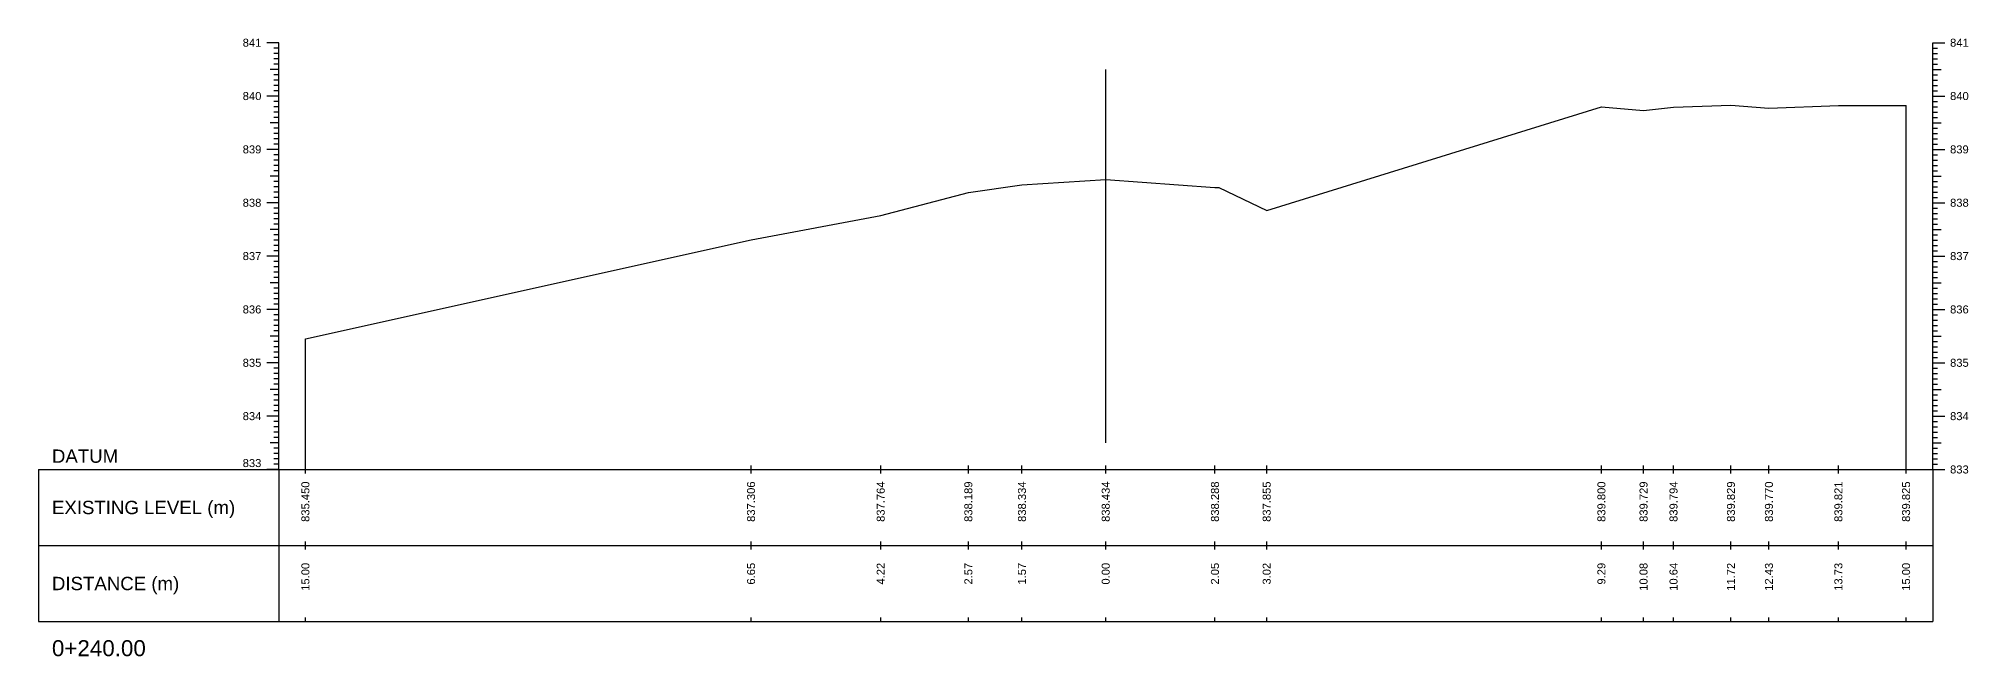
# Model space of a CAD drawing. Header units: millimetres. Extents: x 2757 to 35141, y 547 to 28513.
# Drawn here: x 30929.4 to 31291, y 27250.7 to 27366.6 of the extents above; entities that cross this region are included whole.
import ezdxf
from ezdxf.enums import TextEntityAlignment as Align

# ---------------------------------------------------------------- set-up
doc = ezdxf.new("R2010")
doc.units = ezdxf.units.MM
for name, color, linetype in [('CL', 4, 'Continuous'), ('CS_Drawing', 7, 'Continuous'), ('GL', 3, 'Continuous')]:
    doc.layers.add(name, color=color, linetype=linetype)
doc.styles.get("Standard").update_dxf_attribs({"font": 'arial.ttf'})

msp = doc.modelspace()

# ---------------------------------------------------------------- linework, layer by layer
at = {"layer": 'CL', "ltscale": 10}
msp.add_line((31129.35008, 27290.79126), (31129.35008, 27360.79126), dxfattribs=at)
at = {"layer": 'CS_Drawing'}
for p, q in [((30974.35008, 27365.79126), (30972.10008, 27365.79126)), ((30974.35008, 27365.79126), (30972.77508, 27365.79126)), ((30974.35008, 27365.79126), (30973.45008, 27365.79126)), ((30974.35008, 27285.79126), (30974.35008, 27365.79126)), ((31284.35008, 27365.79126), (31286.60008, 27365.79126)), ((31284.35008, 27365.79126), (31285.92508, 27365.79126)), ((31284.35008, 27365.79126), (31285.25008, 27365.79126)), ((31284.35008, 27285.79126), (31284.35008, 27365.79126)), ((30974.35008, 27364.79126), (30973.45008, 27364.79126)), ((30974.35008, 27363.79126), (30973.45008, 27363.79126)), ((30974.35008, 27362.79126), (30973.45008, 27362.79126)), ((30974.35008, 27361.79126), (30973.45008, 27361.79126)), ((31284.35008, 27364.79126), (31285.25008, 27364.79126)), ((31284.35008, 27363.79126), (31285.25008, 27363.79126)), ((31284.35008, 27362.79126), (31285.25008, 27362.79126)), ((31284.35008, 27361.79126), (31285.25008, 27361.79126)), ((30974.35008, 27360.79126), (30972.77508, 27360.79126)), ((30974.35008, 27360.79126), (30973.45008, 27360.79126)), ((30974.35008, 27359.79126), (30973.45008, 27359.79126)), ((30974.35008, 27358.79126), (30973.45008, 27358.79126)), ((31284.35008, 27360.79126), (31285.92508, 27360.79126)), ((31284.35008, 27360.79126), (31285.25008, 27360.79126)), ((31284.35008, 27359.79126), (31285.25008, 27359.79126)), ((31284.35008, 27358.79126), (31285.25008, 27358.79126)), ((30974.35008, 27355.79126), (30972.10008, 27355.79126)), ((30974.35008, 27355.79126), (30972.77508, 27355.79126)), ((30974.35008, 27357.79126), (30973.45008, 27357.79126)), ((30974.35008, 27356.79126), (30973.45008, 27356.79126)), ((30974.35008, 27355.79126), (30973.45008, 27355.79126)), ((30974.35008, 27354.79126), (30973.45008, 27354.79126)), ((31284.35008, 27357.79126), (31285.25008, 27357.79126)), ((31284.35008, 27356.79126), (31285.25008, 27356.79126)), ((31284.35008, 27355.79126), (31286.60008, 27355.79126)), ((31284.35008, 27355.79126), (31285.92508, 27355.79126)), ((31284.35008, 27355.79126), (31285.25008, 27355.79126)), ((31284.35008, 27354.79126), (31285.25008, 27354.79126)), ((30974.35008, 27350.79126), (30972.77508, 27350.79126)), ((30974.35008, 27353.79126), (30973.45008, 27353.79126)), ((30974.35008, 27352.79126), (30973.45008, 27352.79126)), ((30974.35008, 27351.79126), (30973.45008, 27351.79126)), ((30974.35008, 27350.79126), (30973.45008, 27350.79126)), ((31279.35008, 27285.79126), (31279.35008, 27354.04126)), ((31284.35008, 27353.79126), (31285.25008, 27353.79126)), ((31284.35008, 27352.79126), (31285.25008, 27352.79126)), ((31284.35008, 27351.79126), (31285.25008, 27351.79126)), ((31284.35008, 27350.79126), (31285.92508, 27350.79126)), ((31284.35008, 27350.79126), (31285.25008, 27350.79126)), ((30974.35008, 27349.79126), (30973.45008, 27349.79126)), ((30974.35008, 27348.79126), (30973.45008, 27348.79126)), ((30974.35008, 27347.79126), (30973.45008, 27347.79126)), ((31284.35008, 27349.79126), (31285.25008, 27349.79126)), ((31284.35008, 27348.79126), (31285.25008, 27348.79126)), ((31284.35008, 27347.79126), (31285.25008, 27347.79126)), ((30974.35008, 27345.79126), (30972.10008, 27345.79126)), ((30974.35008, 27345.79126), (30972.77508, 27345.79126)), ((30974.35008, 27346.79126), (30973.45008, 27346.79126)), ((30974.35008, 27345.79126), (30973.45008, 27345.79126)), ((30974.35008, 27344.79126), (30973.45008, 27344.79126)), ((30974.35008, 27343.79126), (30973.45008, 27343.79126)), ((31284.35008, 27346.79126), (31285.25008, 27346.79126)), ((31284.35008, 27345.79126), (31286.60008, 27345.79126)), ((31284.35008, 27345.79126), (31285.92508, 27345.79126)), ((31284.35008, 27345.79126), (31285.25008, 27345.79126)), ((31284.35008, 27344.79126), (31285.25008, 27344.79126)), ((31284.35008, 27343.79126), (31285.25008, 27343.79126)), ((30974.35008, 27340.79126), (30972.77508, 27340.79126)), ((30974.35008, 27342.79126), (30973.45008, 27342.79126)), ((30974.35008, 27341.79126), (30973.45008, 27341.79126)), ((30974.35008, 27340.79126), (30973.45008, 27340.79126)), ((30974.35008, 27339.79126), (30973.45008, 27339.79126)), ((31284.35008, 27342.79126), (31285.25008, 27342.79126)), ((31284.35008, 27341.79126), (31285.25008, 27341.79126)), ((31284.35008, 27340.79126), (31285.92508, 27340.79126)), ((31284.35008, 27340.79126), (31285.25008, 27340.79126)), ((31284.35008, 27339.79126), (31285.25008, 27339.79126)), ((30974.35008, 27338.79126), (30973.45008, 27338.79126)), ((30974.35008, 27337.79126), (30973.45008, 27337.79126)), ((30974.35008, 27336.79126), (30973.45008, 27336.79126)), ((31284.35008, 27338.79126), (31285.25008, 27338.79126)), ((31284.35008, 27337.79126), (31285.25008, 27337.79126)), ((31284.35008, 27336.79126), (31285.25008, 27336.79126)), ((30974.35008, 27335.79126), (30972.10008, 27335.79126)), ((30974.35008, 27335.79126), (30972.77508, 27335.79126)), ((30974.35008, 27335.79126), (30973.45008, 27335.79126)), ((30974.35008, 27334.79126), (30973.45008, 27334.79126)), ((30974.35008, 27333.79126), (30973.45008, 27333.79126)), ((30974.35008, 27332.79126), (30973.45008, 27332.79126)), ((31284.35008, 27335.79126), (31286.60008, 27335.79126)), ((31284.35008, 27335.79126), (31285.92508, 27335.79126)), ((31284.35008, 27335.79126), (31285.25008, 27335.79126)), ((31284.35008, 27334.79126), (31285.25008, 27334.79126)), ((31284.35008, 27333.79126), (31285.25008, 27333.79126)), ((31284.35008, 27332.79126), (31285.25008, 27332.79126)), ((30974.35008, 27330.79126), (30972.77508, 27330.79126)), ((30974.35008, 27331.79126), (30973.45008, 27331.79126)), ((30974.35008, 27330.79126), (30973.45008, 27330.79126)), ((30974.35008, 27329.79126), (30973.45008, 27329.79126)), ((31284.35008, 27331.79126), (31285.25008, 27331.79126)), ((31284.35008, 27330.79126), (31285.92508, 27330.79126)), ((31284.35008, 27330.79126), (31285.25008, 27330.79126)), ((31284.35008, 27329.79126), (31285.25008, 27329.79126)), ((30974.35008, 27325.79126), (30972.10008, 27325.79126)), ((30974.35008, 27325.79126), (30972.77508, 27325.79126)), ((30974.35008, 27328.79126), (30973.45008, 27328.79126)), ((30974.35008, 27327.79126), (30973.45008, 27327.79126)), ((30974.35008, 27326.79126), (30973.45008, 27326.79126)), ((30974.35008, 27325.79126), (30973.45008, 27325.79126)), ((31284.35008, 27328.79126), (31285.25008, 27328.79126)), ((31284.35008, 27327.79126), (31285.25008, 27327.79126)), ((31284.35008, 27326.79126), (31285.25008, 27326.79126)), ((31284.35008, 27325.79126), (31286.60008, 27325.79126)), ((31284.35008, 27325.79126), (31285.92508, 27325.79126)), ((31284.35008, 27325.79126), (31285.25008, 27325.79126)), ((30974.35008, 27324.79126), (30973.45008, 27324.79126)), ((30974.35008, 27323.79126), (30973.45008, 27323.79126)), ((30974.35008, 27322.79126), (30973.45008, 27322.79126)), ((30974.35008, 27321.79126), (30973.45008, 27321.79126)), ((31284.35008, 27324.79126), (31285.25008, 27324.79126)), ((31284.35008, 27323.79126), (31285.25008, 27323.79126)), ((31284.35008, 27322.79126), (31285.25008, 27322.79126)), ((31284.35008, 27321.79126), (31285.25008, 27321.79126)), ((30974.35008, 27320.79126), (30972.77508, 27320.79126)), ((30974.35008, 27320.79126), (30973.45008, 27320.79126)), ((30974.35008, 27319.79126), (30973.45008, 27319.79126)), ((30974.35008, 27318.79126), (30973.45008, 27318.79126)), ((31284.35008, 27320.79126), (31285.92508, 27320.79126)), ((31284.35008, 27320.79126), (31285.25008, 27320.79126)), ((31284.35008, 27319.79126), (31285.25008, 27319.79126)), ((31284.35008, 27318.79126), (31285.25008, 27318.79126)), ((30974.35008, 27315.79126), (30972.10008, 27315.79126)), ((30974.35008, 27315.79126), (30972.77508, 27315.79126)), ((30974.35008, 27317.79126), (30973.45008, 27317.79126)), ((30974.35008, 27316.79126), (30973.45008, 27316.79126)), ((30974.35008, 27315.79126), (30973.45008, 27315.79126)), ((30974.35008, 27314.79126), (30973.45008, 27314.79126)), ((31284.35008, 27317.79126), (31285.25008, 27317.79126)), ((31284.35008, 27316.79126), (31285.25008, 27316.79126)), ((31284.35008, 27315.79126), (31286.60008, 27315.79126)), ((31284.35008, 27315.79126), (31285.92508, 27315.79126)), ((31284.35008, 27315.79126), (31285.25008, 27315.79126)), ((31284.35008, 27314.79126), (31285.25008, 27314.79126)), ((30974.35008, 27313.79126), (30973.45008, 27313.79126)), ((30974.35008, 27312.79126), (30973.45008, 27312.79126)), ((30974.35008, 27311.79126), (30973.45008, 27311.79126)), ((31284.35008, 27313.79126), (31285.25008, 27313.79126)), ((31284.35008, 27312.79126), (31285.25008, 27312.79126)), ((31284.35008, 27311.79126), (31285.25008, 27311.79126)), ((30974.35008, 27310.79126), (30972.77508, 27310.79126)), ((30974.35008, 27310.79126), (30973.45008, 27310.79126)), ((30974.35008, 27309.79126), (30973.45008, 27309.79126)), ((30974.35008, 27308.79126), (30973.45008, 27308.79126)), ((30974.35008, 27307.79126), (30973.45008, 27307.79126)), ((30979.35008, 27285.79126), (30979.35008, 27310.29126)), ((31284.35008, 27310.79126), (31285.92508, 27310.79126)), ((31284.35008, 27310.79126), (31285.25008, 27310.79126)), ((31284.35008, 27309.79126), (31285.25008, 27309.79126)), ((31284.35008, 27308.79126), (31285.25008, 27308.79126)), ((31284.35008, 27307.79126), (31285.25008, 27307.79126)), ((30974.35008, 27305.79126), (30972.10008, 27305.79126)), ((30974.35008, 27305.79126), (30972.77508, 27305.79126)), ((30974.35008, 27306.79126), (30973.45008, 27306.79126)), ((30974.35008, 27305.79126), (30973.45008, 27305.79126)), ((30974.35008, 27304.79126), (30973.45008, 27304.79126)), ((30974.35008, 27303.79126), (30973.45008, 27303.79126)), ((31284.35008, 27306.79126), (31285.25008, 27306.79126)), ((31284.35008, 27305.79126), (31286.60008, 27305.79126)), ((31284.35008, 27305.79126), (31285.92508, 27305.79126)), ((31284.35008, 27305.79126), (31285.25008, 27305.79126)), ((31284.35008, 27304.79126), (31285.25008, 27304.79126)), ((31284.35008, 27303.79126), (31285.25008, 27303.79126)), ((30974.35008, 27300.79126), (30972.77508, 27300.79126)), ((30974.35008, 27302.79126), (30973.45008, 27302.79126)), ((30974.35008, 27301.79126), (30973.45008, 27301.79126)), ((30974.35008, 27300.79126), (30973.45008, 27300.79126)), ((31284.35008, 27302.79126), (31285.25008, 27302.79126)), ((31284.35008, 27301.79126), (31285.25008, 27301.79126)), ((31284.35008, 27300.79126), (31285.92508, 27300.79126)), ((31284.35008, 27300.79126), (31285.25008, 27300.79126)), ((30974.35008, 27299.79126), (30973.45008, 27299.79126)), ((30974.35008, 27298.79126), (30973.45008, 27298.79126)), ((30974.35008, 27297.79126), (30973.45008, 27297.79126)), ((30974.35008, 27296.79126), (30973.45008, 27296.79126)), ((31284.35008, 27299.79126), (31285.25008, 27299.79126)), ((31284.35008, 27298.79126), (31285.25008, 27298.79126)), ((31284.35008, 27297.79126), (31285.25008, 27297.79126)), ((31284.35008, 27296.79126), (31285.25008, 27296.79126)), ((30974.35008, 27295.79126), (30972.10008, 27295.79126)), ((30974.35008, 27295.79126), (30972.77508, 27295.79126)), ((30974.35008, 27295.79126), (30973.45008, 27295.79126)), ((30974.35008, 27294.79126), (30973.45008, 27294.79126)), ((30974.35008, 27293.79126), (30973.45008, 27293.79126)), ((30974.35008, 27292.79126), (30973.45008, 27292.79126)), ((31284.35008, 27295.79126), (31286.60008, 27295.79126)), ((31284.35008, 27295.79126), (31285.92508, 27295.79126)), ((31284.35008, 27295.79126), (31285.25008, 27295.79126)), ((31284.35008, 27294.79126), (31285.25008, 27294.79126)), ((31284.35008, 27293.79126), (31285.25008, 27293.79126)), ((31284.35008, 27292.79126), (31285.25008, 27292.79126)), ((30974.35008, 27290.79126), (30972.77508, 27290.79126)), ((30974.35008, 27291.79126), (30973.45008, 27291.79126)), ((30974.35008, 27290.79126), (30973.45008, 27290.79126)), ((30974.35008, 27289.79126), (30973.45008, 27289.79126)), ((31284.35008, 27291.79126), (31285.25008, 27291.79126)), ((31284.35008, 27290.79126), (31285.92508, 27290.79126)), ((31284.35008, 27290.79126), (31285.25008, 27290.79126)), ((31284.35008, 27289.79126), (31285.25008, 27289.79126)), ((30929.35008, 27285.79126), (30974.35008, 27285.79126)), ((30929.35008, 27285.79126), (30929.35008, 27257.29126)), ((30974.35008, 27285.79126), (30972.10008, 27285.79126)), ((30974.35008, 27285.79126), (30972.77508, 27285.79126)), ((30974.35008, 27288.79126), (30973.45008, 27288.79126)), ((30974.35008, 27287.79126), (30973.45008, 27287.79126)), ((30974.35008, 27286.79126), (30973.45008, 27286.79126)), ((30974.35008, 27285.79126), (30973.45008, 27285.79126)), ((30974.35008, 27285.79126), (31284.35008, 27285.79126)), ((30974.35008, 27285.79126), (30974.35008, 27257.29126)), ((30979.35008, 27285.04126), (30979.35008, 27286.54126)), ((31062.87498, 27285.04126), (31062.87498, 27286.54126)), ((31087.17581, 27285.04126), (31087.17581, 27286.54126)), ((31103.60582, 27285.04126), (31103.60582, 27286.54126)), ((31113.6525, 27285.04126), (31113.6525, 27286.54126)), ((31129.34711, 27285.04126), (31129.34711, 27286.54126)), ((31149.82156, 27285.04126), (31149.82156, 27286.54126)), ((31159.51505, 27285.04126), (31159.51505, 27286.54126)), ((31222.25155, 27285.04126), (31222.25155, 27286.54126)), ((31230.14733, 27285.04126), (31230.14733, 27286.54126)), ((31235.76467, 27285.04126), (31235.76467, 27286.54126)), ((31246.53047, 27285.04126), (31246.53047, 27286.54126)), ((31253.64863, 27285.04126), (31253.64863, 27286.54126)), ((31266.66732, 27285.04126), (31266.66732, 27286.54126)), ((31279.35008, 27285.04126), (31279.35008, 27286.54126)), ((31284.35008, 27288.79126), (31285.25008, 27288.79126)), ((31284.35008, 27287.79126), (31285.25008, 27287.79126)), ((31284.35008, 27286.79126), (31285.25008, 27286.79126)), ((31284.35008, 27285.79126), (31286.60008, 27285.79126)), ((31284.35008, 27285.79126), (31285.92508, 27285.79126)), ((31284.35008, 27285.79126), (31285.25008, 27285.79126)), ((31284.35008, 27285.79126), (31284.35008, 27257.29126)), ((30929.35008, 27271.54126), (30974.35008, 27271.54126)), ((30974.35008, 27271.54126), (31284.35008, 27271.54126)), ((30974.35008, 27271.54126), (31284.35008, 27271.54126)), ((30979.35008, 27270.79126), (30979.35008, 27272.29126)), ((31062.87498, 27270.79126), (31062.87498, 27272.29126)), ((31087.17581, 27270.79126), (31087.17581, 27272.29126)), ((31103.60582, 27270.79126), (31103.60582, 27272.29126)), ((31113.6525, 27270.79126), (31113.6525, 27272.29126)), ((31129.34711, 27270.79126), (31129.34711, 27272.29126)), ((31149.82156, 27270.79126), (31149.82156, 27272.29126)), ((31159.51505, 27270.79126), (31159.51505, 27272.29126)), ((31222.25155, 27270.79126), (31222.25155, 27272.29126)), ((31230.14733, 27270.79126), (31230.14733, 27272.29126)), ((31235.76467, 27270.79126), (31235.76467, 27272.29126)), ((31246.53047, 27270.79126), (31246.53047, 27272.29126)), ((31253.64863, 27270.79126), (31253.64863, 27272.29126)), ((31266.66732, 27270.79126), (31266.66732, 27272.29126)), ((31279.35008, 27270.79126), (31279.35008, 27272.29126)), ((30929.35008, 27257.29126), (30974.35008, 27257.29126)), ((30974.35008, 27257.29126), (31284.35008, 27257.29126)), ((30979.35008, 27257.29126), (30979.35008, 27258.04126)), ((31062.87498, 27257.29126), (31062.87498, 27258.04126)), ((31087.17581, 27257.29126), (31087.17581, 27258.04126)), ((31103.60582, 27257.29126), (31103.60582, 27258.04126)), ((31113.6525, 27257.29126), (31113.6525, 27258.04126)), ((31129.34711, 27257.29126), (31129.34711, 27258.04126)), ((31149.82156, 27257.29126), (31149.82156, 27258.04126)), ((31159.51505, 27257.29126), (31159.51505, 27258.04126)), ((31222.25155, 27257.29126), (31222.25155, 27258.04126)), ((31230.14733, 27257.29126), (31230.14733, 27258.04126)), ((31235.76467, 27257.29126), (31235.76467, 27258.04126)), ((31246.53047, 27257.29126), (31246.53047, 27258.04126)), ((31253.64863, 27257.29126), (31253.64863, 27258.04126)), ((31266.66732, 27257.29126), (31266.66732, 27258.04126)), ((31279.35008, 27257.29126), (31279.35008, 27258.04126))]:
    msp.add_line(p, q, dxfattribs=at)
at = {"layer": 'GL'}
msp.add_lwpolyline([(30979.35008, 27310.29126), (31062.87498, 27328.85126), (31087.17581, 27333.43126), (31103.60582, 27337.68126), (31113.6525, 27339.13126), (31129.34711, 27340.13126), (31149.82156, 27338.67126), (31150.53168, 27338.65126), (31159.51505, 27334.34126), (31222.25155, 27353.79126), (31230.14733, 27353.08126), (31235.76467, 27353.73126), (31246.53047, 27354.08126), (31253.64863, 27353.49126), (31266.66732, 27354.00126), (31279.35008, 27354.04126)], dxfattribs=at)

# ---------------------------------------------------------------- texts
at = {"layer": 'CS_Drawing'}
for s, p in [('841', (30971.10008, 27365.79126)), ('840', (30971.10008, 27355.79126)), ('839', (30971.10008, 27345.79126)), ('838', (30971.10008, 27335.79126)), ('837', (30971.10008, 27325.79126)), ('836', (30971.10008, 27315.79126)), ('835', (30971.10008, 27305.79126)), ('834', (30971.10008, 27295.79126))]:
    msp.add_text(s, height=1.5, dxfattribs=at).set_placement(p, align=Align.MIDDLE_RIGHT)
for s, height, p in [('841', 1.5, (31287.60008, 27365.79126)), ('840', 1.5, (31287.60008, 27355.79126)), ('839', 1.5, (31287.60008, 27345.79126)), ('838', 1.5, (31287.60008, 27335.79126)), ('837', 1.5, (31287.60008, 27325.79126)), ('836', 1.5, (31287.60008, 27315.79126)), ('835', 1.5, (31287.60008, 27305.79126)), ('834', 1.5, (31287.60008, 27295.79126)), ('DATUM', 2.5, (30931.85008, 27288.29126)), ('833', 1.5, (31287.60008, 27285.79126)), ('833', 1.5, (31287.60008, 27285.79126)), ('EXISTING LEVEL (m)', 2.5, (30931.85008, 27278.66626)), ('DISTANCE (m)', 2.5, (30931.85008, 27264.41626)), ('0+240.00', 3, (30931.85008, 27252.29126))]:
    msp.add_text(s, height=height, dxfattribs=at).set_placement(p, align=Align.MIDDLE_LEFT)
msp.add_text('833', height=1.5, dxfattribs=at).set_placement((30971.10008, 27286.24126), align=Align.RIGHT)
for s, p in [('835.450', (30979.35008, 27283.54126)), ('837.306', (31062.87498, 27283.54126)), ('837.764', (31087.17581, 27283.54126)), ('838.189', (31103.60582, 27283.54126)), ('838.334', (31113.6525, 27283.54126)), ('838.434', (31129.34711, 27283.54126)), ('838.288', (31149.82156, 27283.54126)), ('837.855', (31159.51505, 27283.54126)), ('839.800', (31222.25155, 27283.54126)), ('839.729', (31230.14733, 27283.54126)), ('839.794', (31235.76467, 27283.54126)), ('839.829', (31246.53047, 27283.54126)), ('839.770', (31253.64863, 27283.54126)), ('839.821', (31266.66732, 27283.54126)), ('839.825', (31279.35008, 27283.54126)), ('15.00', (30979.35008, 27268.29126)), ('6.65', (31062.87498, 27268.29126)), ('4.22', (31087.17581, 27268.29126)), ('2.57', (31103.60582, 27268.29126)), ('1.57', (31113.6525, 27268.29126)), ('0.00', (31129.34711, 27268.29126)), ('2.05', (31149.82156, 27268.29126)), ('3.02', (31159.51505, 27268.29126)), ('9.29', (31222.25155, 27268.29126)), ('10.08', (31230.14733, 27268.29126)), ('10.64', (31235.76467, 27268.29126)), ('11.72', (31246.53047, 27268.29126)), ('12.43', (31253.64863, 27268.29126)), ('13.73', (31266.66732, 27268.29126)), ('15.00', (31279.35008, 27268.29126))]:
    msp.add_text(s, height=1.5, rotation=90, dxfattribs=at).set_placement(p, align=Align.MIDDLE_RIGHT)

doc.saveas('drawing.dxf')
